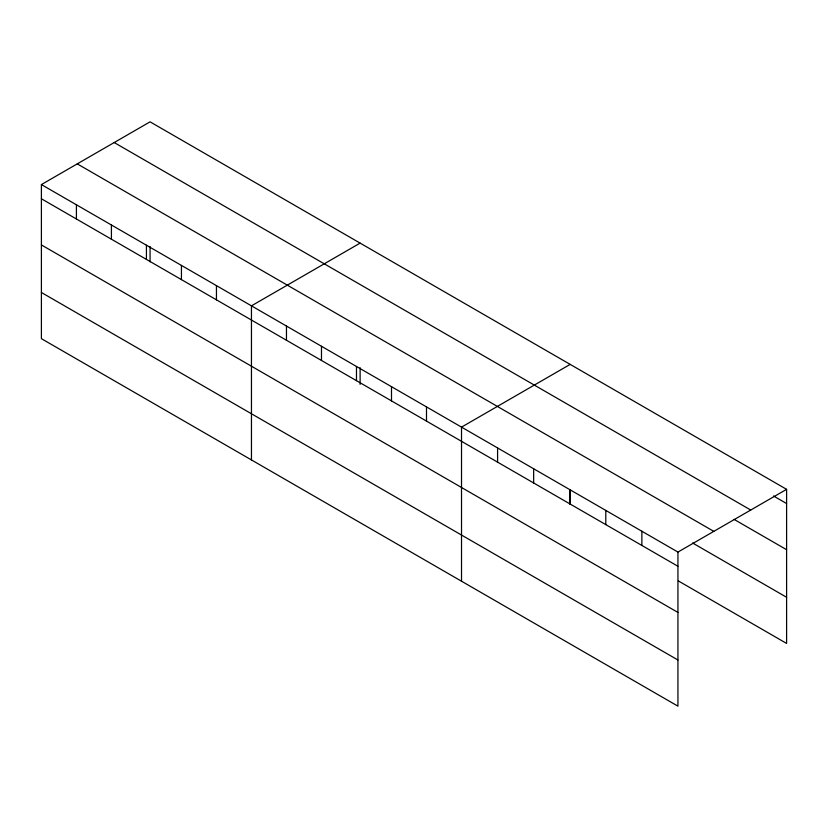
<?xml version="1.0" encoding="UTF-8"?>
<svg xmlns="http://www.w3.org/2000/svg" width="828" height="828" viewBox="0 0 828 828"><rect width="100%" height="100%" fill="white"/><g stroke="black" fill="none" stroke-linecap="round" stroke-linejoin="round"><path stroke-width="1.24" d="M678.391 580.956L786.6 643.428L786.6 489.338L150.065 121.84L41.4 184.572L41.4 338.662L677.935 706.16L677.935 552.069L41.4 184.572M360.118 243.111L251.453 305.842L251.453 459.933M570.171 364.392L461.517 427.124L461.517 581.215M677.935 552.069L786.6 489.338M773.487 495.962L786.6 503.538M114.202 142.54L750.737 510.038M734.136 519.415L786.6 549.699M77.263 163.872L713.798 531.369M692.601 542.992L786.6 597.267M41.4 198.772L677.935 566.269M41.4 244.933L677.935 612.43M41.4 292.491L677.935 659.999M641.866 531.245L641.866 545.445M605.796 510.421L605.796 524.621M570.171 490.269L570.171 504.376M569.726 489.596L569.726 503.797M533.656 468.772L533.656 482.972M497.587 447.948L497.587 462.148M426.503 406.91L426.503 421.11M391.499 386.697L391.499 400.897M360.118 367.704L360.118 384.378M356.485 366.483L356.485 380.683M321.481 346.27L321.481 360.47M286.467 326.056L286.467 340.256M216.45 285.629L216.45 299.829M181.435 265.426L181.435 279.616M150.065 246.433L150.065 261.824M146.432 245.212L146.432 259.402M111.418 224.999L111.418 239.188M76.414 204.785L76.414 218.975"/></g></svg>
